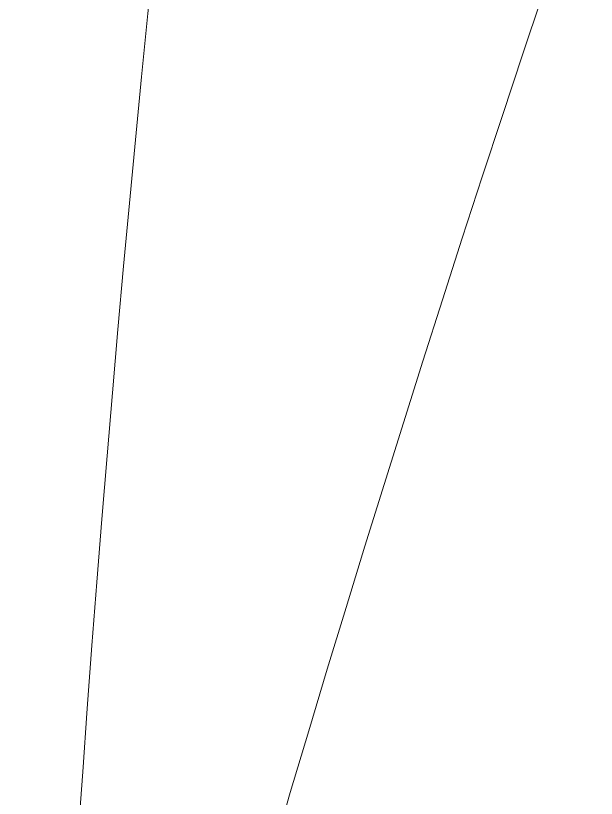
# Model space of a CAD drawing. Extents: x -272 to 633, y -390 to 48.
# Drawn here: x 341.1 to 342.363, y -57.381 to -55.679 of the extents above; entities that cross this region are included whole.
import ezdxf

# ---------------------------------------------------------------- set-up
doc = ezdxf.new("R2010")
doc.units = 0
doc.header["$MEASUREMENT"] = 0
doc.layers.add('Layer 1', color=7, linetype='Continuous', lineweight=0)

msp = doc.modelspace()

# ---------------------------------------------------------------- linework, layer by layer
at = {"layer": 'Layer 1'}
for points, knots in [([(424.2607, -149.3428), (424.2607, -149.3428), (383.0166, -47.4722), (383.0166, -47.4722), (381.0908, -42.4082), (379.4707, -38.2773), (378.2031, -35.1943), (376.8975, -32.0254), (375.2715, -29.0186), (373.3682, -26.2559), (371.3711, -23.3613), (368.7207, -20.9648), (365.4883, -19.1333), (362.2148, -17.2812), (358.1318, -16.3423), (353.3535, -16.3423), (348.6445, -16.3423), (344.5986, -17.2812), (341.3262, -19.1338), (338.0879, -20.9673), (335.4326, -23.4067), (333.4326, -26.3853), (331.5293, -29.2236), (329.7217, -32.8145), (328.0605, -37.0586), (326.4443, -41.1899), (325.0605, -44.7271), (323.915, -47.6655), (323.915, -47.6655), (283.5225, -150.2061), (283.5225, -150.2061), (281.8564, -154.334), (280.6426, -157.6113), (279.9131, -159.9463), (279.1377, -162.4258), (278.7451, -164.874), (278.7451, -167.2227), (278.7451, -171.5088), (280.5117, -175.3662), (283.9961, -178.6875), (287.4541, -181.9854), (291.5078, -183.6582), (296.043, -183.6582), (301.4199, -183.6582), (305.4004, -181.9951), (307.875, -178.7129), (310.0928, -175.7695), (312.6494, -170.3711), (315.6924, -162.21), (315.6924, -162.21), (322.749, -143.2598), (322.749, -143.2598), (322.749, -143.2598), (384.1855, -143.2598), (384.1855, -143.2598), (384.1855, -143.2598), (391.2363, -161.793), (391.2363, -161.793), (391.2363, -161.793), (391.2559, -161.8428), (391.2559, -161.8428), (392.2656, -164.2959), (393.4854, -167.1553), (394.8818, -170.3418), (396.3682, -173.7334), (397.7412, -176.2021), (399.0771, -177.8877), (400.4707, -179.6543), (402.2207, -181.0713), (404.2754, -182.0986), (406.3418, -183.1338), (408.8174, -183.6582), (411.6348, -183.6582), (416.4707, -183.6582), (420.6611, -181.9209), (424.0908, -178.4941), (427.5176, -175.0664), (429.2549, -171.2012), (429.2549, -167.0059), (429.2549, -163.1855), (427.6191, -157.4023), (424.2607, -149.3428)], [0, 0, 0, 0, 1, 1, 1, 2, 2, 2, 3, 3, 3, 4, 4, 4, 5, 5, 5, 6, 6, 6, 7, 7, 7, 8, 8, 8, 9, 9, 9, 10, 10, 10, 11, 11, 11, 12, 12, 12, 13, 13, 13, 14, 14, 14, 15, 15, 15, 16, 16, 16, 17, 17, 17, 18, 18, 18, 19, 19, 19, 20, 20, 20, 21, 21, 21, 22, 22, 22, 23, 23, 23, 24, 24, 24, 25, 25, 25, 26, 26, 26, 27, 27, 27, 27]), ([(347.5208, -26.8947), (348.6071, -32.1193), (348.1989, -37.3726), (348.1279, -42.6628), (345.1946, -47.9905), (342.5792, -53.6323), (341.1459, -59.386), (341.4377, -47.644), (346.7289, -36.0023), (342.048, -24.5137), (341.9296, -24.2233), (341.7888, -23.9478), (341.6539, -23.6682), (342.1828, -23.2987), (342.7228, -22.9398), (343.2969, -22.6147), (344.2351, -22.0836), (345.2676, -21.6498), (346.3806, -21.304), (346.6789, -23.1349), (347.1189, -24.9619), (347.5208, -26.8947)], [0, 0, 0, 0, 1, 1, 1, 2, 2, 2, 3, 3, 3, 4, 4, 4, 5, 5, 5, 6, 6, 6, 7, 7, 7, 7]), ([(341.7489, -38.6724), (340.9843, -45.4734), (339.194, -52.086), (338.9805, -58.8901), (336.0425, -50.183), (336.3605, -40.9028), (339.9013, -32.1692), (340.4274, -30.8713), (338.327, -30.3125), (337.8081, -31.5921), (336.259, -35.4131), (335.3297, -39.3414), (334.9801, -43.2846), (333.9274, -40.4428), (333.4337, -37.5291), (333.455, -34.6), (334.5169, -32.3121), (335.6203, -30.3048), (336.7539, -28.6143), (337.5568, -27.4185), (338.4957, -26.3306), (339.5532, -25.3488), (341.4367, -29.629), (342.1887, -34.7606), (341.7489, -38.6724)], [0, 0, 0, 0, 1, 1, 1, 2, 2, 2, 3, 3, 3, 4, 4, 4, 5, 5, 5, 6, 6, 6, 7, 7, 7, 8, 8, 8, 8])]:
    msp.add_open_spline(points, degree=3, knots=knots, dxfattribs=at)

doc.saveas('drawing.dxf')
